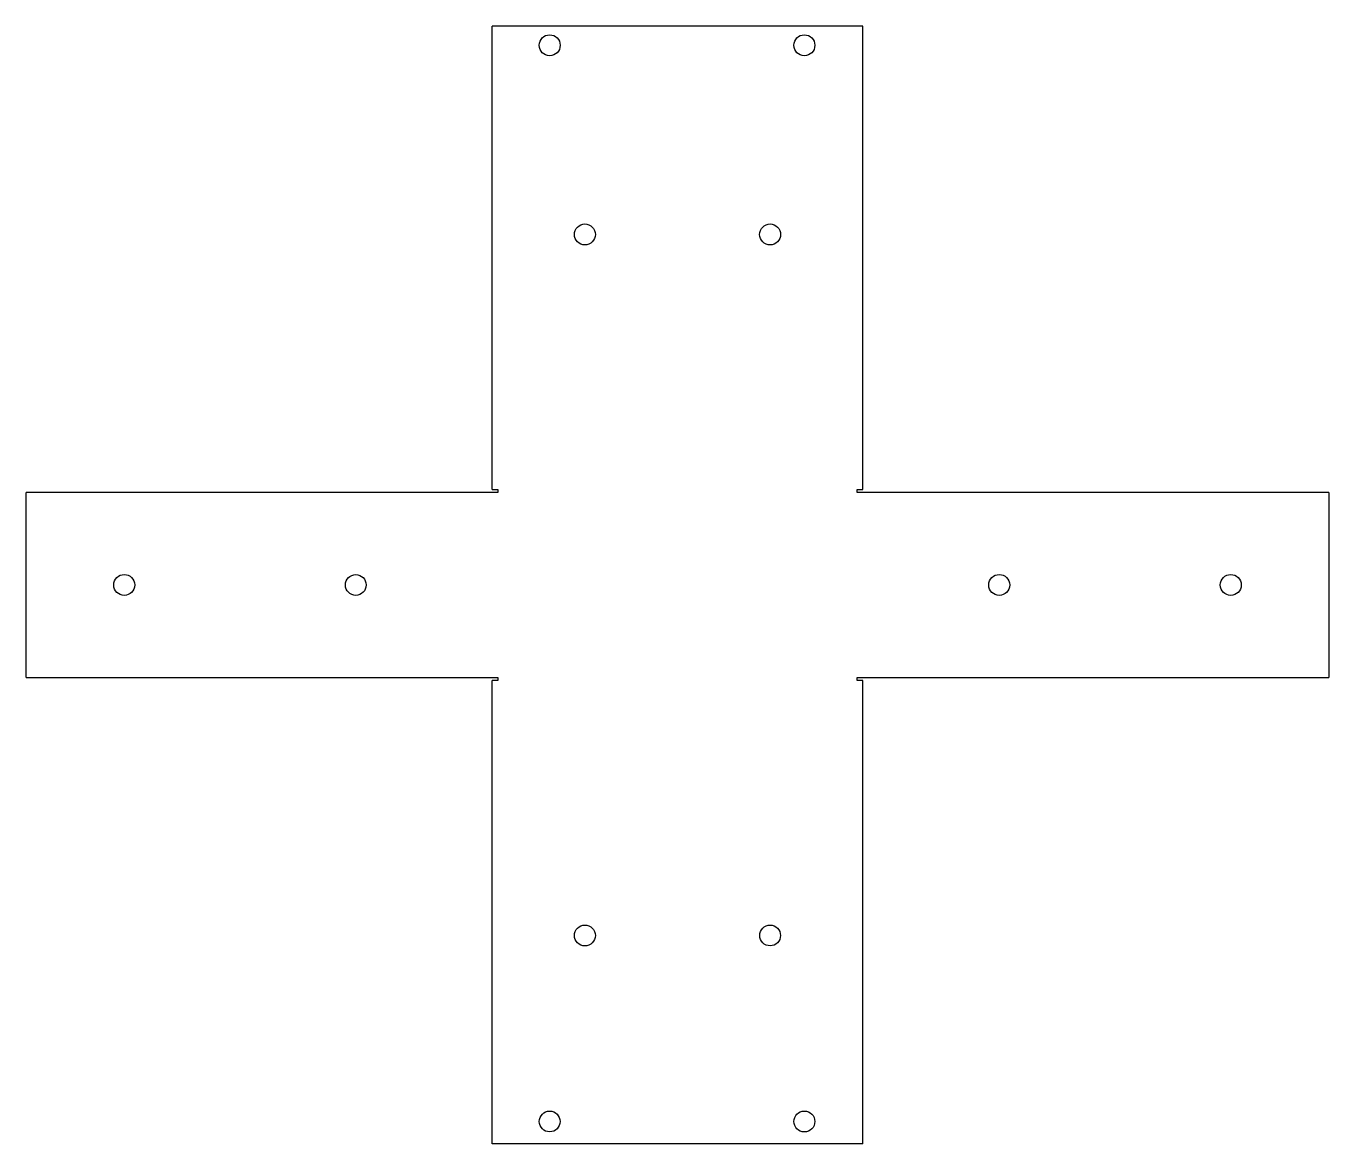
# Model space of a CAD drawing. Header units: inches. Extents: x -7 to 7, y -9.5 to 2.5.
import ezdxf

# ---------------------------------------------------------------- set-up
doc = ezdxf.new("R2010")
doc.units = ezdxf.units.IN
doc.header["$MEASUREMENT"] = 0

msp = doc.modelspace()

# ---------------------------------------------------------------- linework, layer by layer
at = {"color": 7, "linetype": 'Continuous', "lineweight": 25}
for p, q in [((2, 2.543), (-2, 2.543)), ((-2, -2.461), (-2, 2.543)), ((2, -2.461), (2, 2.543)), ((-7.034, -4.491), (-7.034, -2.491)), ((-1.94, -2.491), (-7.034, -2.491)), ((-2, -2.461), (-1.94, -2.461)), ((-1.94, -2.461), (-1.94, -2.491)), ((1.94, -2.461), (2, -2.461)), ((1.94, -2.491), (1.94, -2.461)), ((7.034, -2.491), (1.94, -2.491)), ((7.034, -2.491), (7.034, -4.491)), ((-7.034, -4.491), (-1.94, -4.491)), ((-1.94, -4.491), (-1.94, -4.521)), ((1.94, -4.491), (7.034, -4.491)), ((1.94, -4.521), (1.94, -4.491)), ((-2, -9.525), (-2, -4.521)), ((-1.94, -4.521), (-2, -4.521)), ((2, -4.521), (1.94, -4.521)), ((2, -9.525), (2, -4.521)), ((2, -9.525), (-2, -9.525))]:
    msp.add_line(p, q, dxfattribs=at)
for centre, radius in [((-1.38, 2.335), 0.113), ((1.37, 2.335), 0.113), ((-1, 0.293), 0.113), ((1, 0.293), 0.113), ((-5.974, -3.491), 0.113), ((-3.474, -3.491), 0.112), ((3.474, -3.491), 0.113), ((5.974, -3.491), 0.113), ((-1, -7.275), 0.113), ((1, -7.275), 0.112), ((-1.38, -9.283), 0.112), ((1.37, -9.283), 0.113)]:
    msp.add_circle(centre, radius, dxfattribs=at)

doc.saveas('drawing.dxf')
